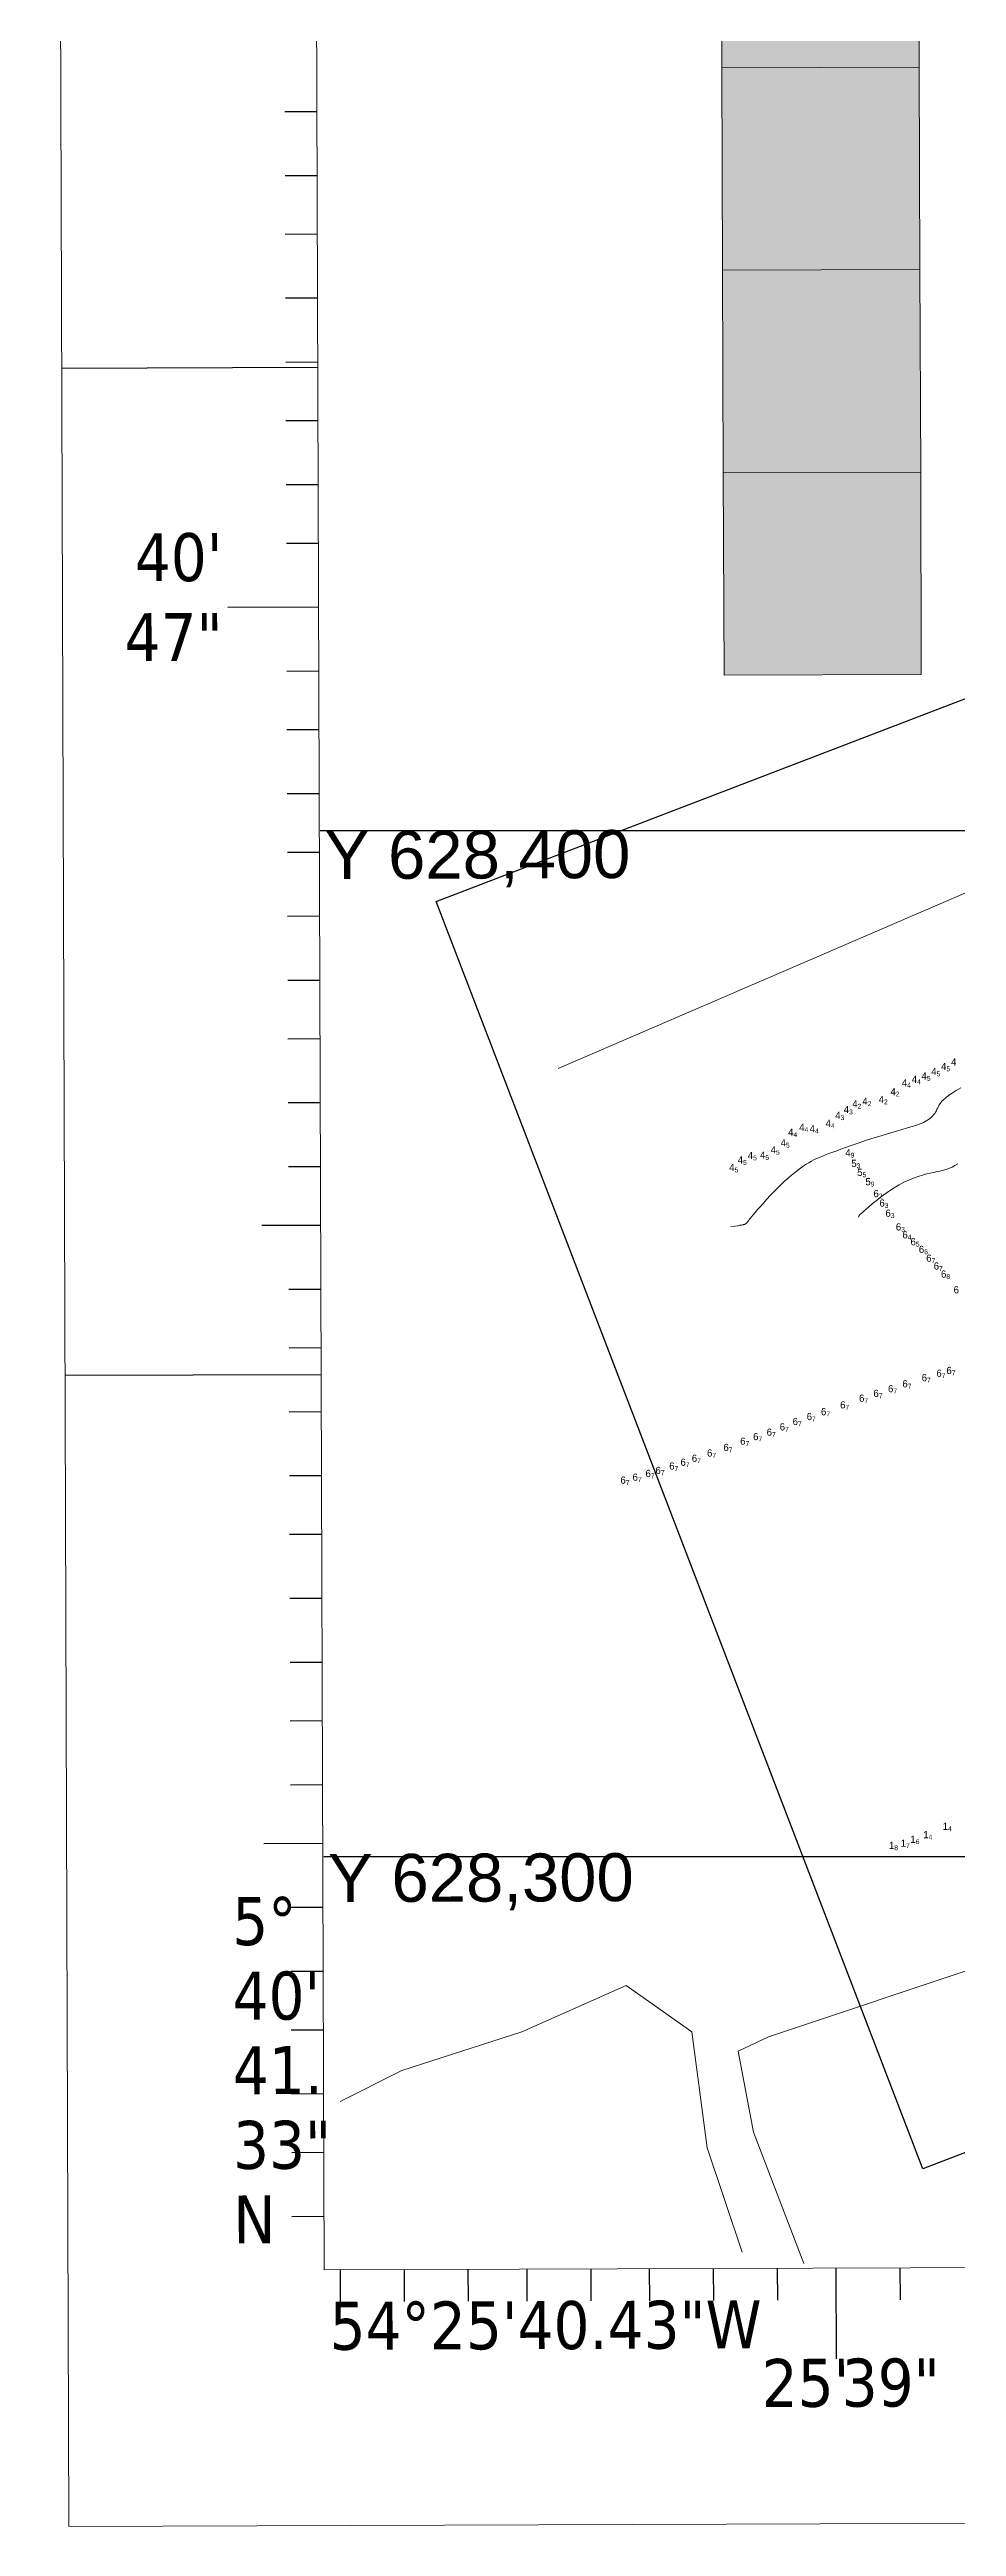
# Model space of a CAD drawing. Header units: millimetres. Extents: x 784883 to 785608, y 628235 to 628806.
# Drawn here: x 784883.3 to 784971.6, y 628234.7 to 628476.1 of the extents above; entities that cross this region are included whole.
import ezdxf
from ezdxf.enums import TextEntityAlignment as Align

# ---------------------------------------------------------------- set-up
doc = ezdxf.new("R2010")
doc.units = ezdxf.units.MM
for name, color, linetype in [('5_00', 252, 'Continuous'), ('6_00', 255, 'Continuous'), ('Borders', 7, 'Continuous'), ('ColorBar', 7, 'Continuous'), ('Lat_Lon_Grid', 7, 'Continuous'), ('linker_oever_lucht_foto_cottica_2017_dg2', 7, 'Continuous'), ('Projection_Grid', 7, 'Continuous'), ('Topo_Ricanau_2023_dg2', 7, 'Continuous')]:
    doc.layers.add(name, color=color, linetype=linetype)
doc.layers.add('Soundings', color=7, linetype='Continuous', true_color=0x000000)

msp = doc.modelspace()

# ---------------------------------------------------------------- hatches: boundary and pattern name
at = {"layer": 'ColorBar', "true_color": 0x000000}
for points in [[(784948.68, 628494.07), (784967.9, 628494.14), (784967.96, 628474.4), (784948.75, 628474.34), (784948.68, 628494.07), (784948.68, 628494.07)], [(784948.75, 628474.34), (784967.96, 628474.4), (784968.03, 628454.67), (784948.81, 628454.6), (784948.75, 628474.34), (784948.75, 628474.34)], [(784948.81, 628454.6), (784968.03, 628454.67), (784968.1, 628434.93), (784948.88, 628434.87), (784948.81, 628454.6), (784948.81, 628454.6)], [(784948.88, 628434.87), (784968.1, 628434.93), (784968.16, 628415.2), (784948.95, 628415.14), (784948.88, 628434.87), (784948.88, 628434.87)]]:
    msp.add_hatch(color=18, dxfattribs=at).paths.add_polyline_path(points, flags=0)

# ---------------------------------------------------------------- linework, layer by layer
at = {"color": 240, "true_color": 0xed1f24}
msp.add_lwpolyline([(784920.92, 628393.09), (785176.53, 628491.18), (785223.93, 628367.67), (784968.32, 628269.58)], close=True, dxfattribs=at)
msp.add_lwpolyline([(784932.79, 628376.8), (784932.79, 628376.8), (784932.79, 628376.8), (784932.79, 628376.8)], close=True)
at = {"layer": '5_00', "color": 252, "linetype": 'Continuous', "lineweight": 0, "true_color": 0x8e919d, "flags": 128}
msp.add_lwpolyline([(784949.62, 628361.4), (784949.99, 628361.45), (784950.28, 628361.49), (784950.49, 628361.53), (784950.65, 628361.55), (784950.75, 628361.57), (784950.81, 628361.58), (784950.85, 628361.59), (784950.88, 628361.6), (784950.91, 628361.61), (784950.94, 628361.62), (784950.98, 628361.64), (784951.01, 628361.65), (784951.05, 628361.68), (784951.09, 628361.71), (784951.13, 628361.74), (784951.17, 628361.78), (784951.21, 628361.83), (784951.26, 628361.9), (784951.32, 628361.97), (784951.4, 628362.08), (784951.5, 628362.2), (784951.62, 628362.36), (784951.78, 628362.55), (784951.98, 628362.79), (784952.22, 628363.06), (784952.49, 628363.37), (784952.79, 628363.7), (784953.11, 628364.06), (784953.45, 628364.43), (784953.81, 628364.79), (784954.16, 628365.15), (784954.51, 628365.49), (784954.85, 628365.82), (784955.18, 628366.12), (784955.5, 628366.39), (784955.81, 628366.65), (784956.1, 628366.88), (784956.39, 628367.09), (784956.67, 628367.29), (784956.94, 628367.47), (784957.2, 628367.62), (784957.46, 628367.77), (784957.71, 628367.9), (784957.97, 628368.03), (784958.25, 628368.15), (784958.53, 628368.27), (784958.84, 628368.39), (784959.17, 628368.52), (784959.53, 628368.66), (784959.92, 628368.8), (784960.33, 628368.96), (784960.77, 628369.11), (784961.23, 628369.28), (784961.71, 628369.44), (784962.21, 628369.61), (784962.73, 628369.78), (784963.26, 628369.95), (784963.8, 628370.12), (784964.34, 628370.29), (784964.87, 628370.45), (784965.38, 628370.6), (784965.86, 628370.74), (784966.31, 628370.88), (784966.71, 628370.99), (784967.06, 628371.09), (784967.36, 628371.19), (784967.62, 628371.27), (784967.85, 628371.34), (784968.05, 628371.41), (784968.23, 628371.48), (784968.39, 628371.56), (784968.55, 628371.64), (784968.7, 628371.73), (784968.85, 628371.83), (784968.99, 628371.94), (784969.12, 628372.05), (784969.25, 628372.17), (784969.36, 628372.3), (784969.47, 628372.42), (784969.55, 628372.56), (784969.63, 628372.69), (784969.69, 628372.83), (784969.76, 628372.97), (784969.83, 628373.12), (784969.91, 628373.28), (784970.02, 628373.44), (784970.16, 628373.62), (784970.34, 628373.8), (784970.57, 628373.99), (784970.85, 628374.2), (784971.18, 628374.42), (784971.56, 628374.66), (784972.01, 628374.91)], dxfattribs=at)
at = {"layer": '6_00', "color": 18, "linetype": 'Continuous', "lineweight": 0, "true_color": 0x000000}
for p, q in [((784967.84, 628366.28), (784968.27, 628366.42)), ((784968.27, 628366.42), (784968.67, 628366.53)), ((784968.67, 628366.53), (784969.04, 628366.62)), ((784969.04, 628366.62), (784969.38, 628366.69)), ((784969.38, 628366.69), (784969.68, 628366.76)), ((784969.68, 628366.76), (784969.95, 628366.81)), ((784969.95, 628366.81), (784970.2, 628366.87)), ((784970.2, 628366.87), (784970.44, 628366.93)), ((784970.44, 628366.93), (784970.68, 628367)), ((784970.68, 628367), (784970.91, 628367.09)), ((784970.91, 628367.09), (784971.16, 628367.2)), ((784971.16, 628367.2), (784971.43, 628367.35)), ((784971.43, 628367.35), (784971.72, 628367.52)), ((784963.76, 628363.91), (784964.16, 628364.23)), ((784964.16, 628364.23), (784964.6, 628364.56)), ((784964.6, 628364.56), (784965.05, 628364.88)), ((784965.05, 628364.88), (784965.52, 628365.19)), ((784965.52, 628365.19), (784966, 628365.48)), ((784966, 628365.48), (784966.47, 628365.73)), ((784966.47, 628365.73), (784966.94, 628365.94)), ((784966.94, 628365.94), (784967.4, 628366.13)), ((784967.4, 628366.13), (784967.84, 628366.28)), ((784962.05, 628362.32), (784962.09, 628362.42)), ((784962.09, 628362.42), (784962.12, 628362.48)), ((784962.12, 628362.48), (784962.14, 628362.52)), ((784962.14, 628362.52), (784962.15, 628362.54)), ((784962.15, 628362.55), (784962.16, 628362.56)), ((784962.15, 628362.54), (784962.15, 628362.55)), ((784962.15, 628362.55), (784962.15, 628362.55)), ((784962.15, 628362.55), (784962.15, 628362.55)), ((784962.16, 628362.56), (784962.18, 628362.58)), ((784962.18, 628362.58), (784962.23, 628362.62)), ((784962.23, 628362.62), (784962.31, 628362.69)), ((784962.31, 628362.69), (784962.42, 628362.78)), ((784962.42, 628362.78), (784962.58, 628362.92)), ((784962.58, 628362.92), (784962.79, 628363.1)), ((784962.79, 628363.1), (784963.06, 628363.33)), ((784963.06, 628363.33), (784963.39, 628363.61)), ((784963.39, 628363.61), (784963.76, 628363.91))]:
    msp.add_line(p, q, dxfattribs=at)
at = {"layer": 'Borders', "color": 18, "linetype": 'Continuous', "lineweight": 20, "true_color": 0x000000}
for p, q in [((784883.26, 628803.89), (784885.15, 628234.72)), ((784908.27, 628779.05), (784909.99, 628259.73)), ((784909.99, 628259.73), (785583.03, 628261.96)), ((784885.15, 628234.72), (785608.04, 628237.12))]:
    msp.add_line(p, q, dxfattribs=at)
at = {"layer": 'ColorBar', "color": 18, "linetype": 'Continuous', "lineweight": 20, "true_color": 0x000000}
for points in [[(784948.68, 628494.07, 0), (784967.9, 628494.14, 0), (784967.96, 628474.4, 0), (784948.75, 628474.34, 0), (784948.68, 628494.07, 0)], [(784948.75, 628474.34, 0), (784967.96, 628474.4, 0), (784968.03, 628454.67, 0), (784948.81, 628454.6, 0), (784948.75, 628474.34, 0)], [(784948.81, 628454.6, 0), (784968.03, 628454.67, 0), (784968.1, 628434.93, 0), (784948.88, 628434.87, 0), (784948.81, 628454.6, 0)], [(784948.88, 628434.87, 0), (784968.1, 628434.93, 0), (784968.16, 628415.2, 0), (784948.95, 628415.14, 0), (784948.88, 628434.87, 0)]]:
    msp.add_polyline3d(points, dxfattribs=at)
at = {"layer": 'Lat_Lon_Grid', "color": 18, "linetype": 'Continuous', "true_color": 0x000000}
for p, q in [((784909.29, 628470.05), (784906.18, 628470.04)), ((784909.32, 628463.82), (784906.2, 628463.81)), ((784909.33, 628458.11), (784906.22, 628458.1)), ((784909.35, 628451.88), (784906.24, 628451.87)), ((784909.38, 628445.13), (784884.45, 628445.04)), ((784909.38, 628445.64), (784906.26, 628445.63)), ((784909.39, 628439.93), (784906.28, 628439.92)), ((784909.42, 628433.7), (784906.3, 628433.69)), ((784909.43, 628427.99), (784906.32, 628427.98)), ((784909.45, 628421.76), (784900.63, 628421.73)), ((784909.48, 628415.52), (784906.36, 628415.51)), ((784909.49, 628409.81), (784906.38, 628409.8)), ((784909.52, 628403.58), (784906.4, 628403.57)), ((784909.53, 628397.87), (784906.42, 628397.86)), ((784909.55, 628391.64), (784906.44, 628391.63)), ((784909.58, 628385.4), (784906.46, 628385.39)), ((784909.59, 628379.69), (784906.48, 628379.68)), ((784909.61, 628373.46), (784906.5, 628373.45)), ((784909.64, 628367.23), (784906.52, 628367.22)), ((784909.65, 628361.51), (784903.94, 628361.5)), ((784909.68, 628355.28), (784906.56, 628355.27)), ((784909.69, 628349.57), (784906.58, 628349.56)), ((784909.7, 628346.97), (784884.78, 628346.89)), ((784909.71, 628343.34), (784906.6, 628343.33)), ((784909.74, 628337.11), (784906.62, 628337.1)), ((784909.75, 628331.39), (784906.64, 628331.38)), ((784909.78, 628325.16), (784906.66, 628325.15)), ((784909.8, 628318.93), (784906.68, 628318.92)), ((784909.81, 628313.22), (784906.7, 628313.21)), ((784909.84, 628306.99), (784906.72, 628306.98)), ((784909.85, 628301.27), (784904.14, 628301.25)), ((784909.88, 628295.04), (784906.76, 628295.03)), ((784909.9, 628288.81), (784906.78, 628288.8)), ((784909.91, 628283.1), (784906.8, 628283.09)), ((784909.94, 628276.87), (784906.82, 628276.86)), ((784909.95, 628271.15), (784906.84, 628271.14)), ((784909.97, 628264.92), (784906.86, 628264.91)), ((784911.55, 628259.73), (784911.56, 628256.62)), ((784917.78, 628259.75), (784917.79, 628256.64)), ((784924.01, 628259.77), (784924.02, 628256.66)), ((784929.73, 628259.79), (784929.74, 628256.68)), ((784935.96, 628259.81), (784935.97, 628256.7)), ((784941.67, 628259.83), (784941.68, 628256.72)), ((784947.9, 628259.85), (784947.91, 628256.74)), ((784954.13, 628259.87), (784954.14, 628256.76)), ((784959.85, 628259.89), (784959.88, 628251.06)), ((784966.08, 628259.91), (784966.09, 628256.8))]:
    msp.add_line(p, q, dxfattribs=at)
at = {"layer": 'linker_oever_lucht_foto_cottica_2017_dg2', "color": 18, "linetype": 'Continuous', "lineweight": 20, "true_color": 0x000000}
msp.add_line((785063.7, 628433.36), (784932.79, 628376.8), dxfattribs=at)
at = {"layer": 'Projection_Grid', "color": 18, "linetype": 'Continuous', "true_color": 0x000000}
for p, q in [((784909.63, 628400), (785582.48, 628400)), ((784909.96, 628300), (785582.81, 628300))]:
    msp.add_line(p, q, dxfattribs=at)
at = {"layer": 'Topo_Ricanau_2023_dg2', "color": 18, "linetype": 'Continuous', "lineweight": 20, "true_color": 0x000000}
for p, q in [((784974.59, 628289.54), (784953.28, 628282.44)), ((784939.41, 628287.44), (784929.24, 628282.92)), ((784945.81, 628282.92), (784939.41, 628287.44)), ((784929.24, 628282.92), (784917.57, 628279.16)), ((784947.31, 628271.63), (784945.81, 628282.92)), ((784953.28, 628282.44), (784950.33, 628281.04)), ((784950.33, 628281.04), (784951.83, 628273.13)), ((784917.57, 628279.16), (784911.55, 628276.14)), ((784951.83, 628273.13), (784956.73, 628260.33)), ((784950.7, 628261.46), (784947.31, 628271.63))]:
    msp.add_line(p, q, dxfattribs=at)

# ---------------------------------------------------------------- texts
at = {"layer": 'Lat_Lon_Grid', "color": 18, "true_color": 0x000000, "char_height": 4.6739, "rotation": 0.19}
for s, insert, width, attachment_point in [("{\\fTahoma|b0|i0|c1|p0;40'}", (784900.08, 628429), 243.0437, 3), ('{\\fTahoma|b0|i0|c1|p0;47"}', (784900.11, 628421.21), 243.0437, 3), ('{\\fTahoma|b0|i0|c1|p0;5°}', (784901.04, 628296.05), 233.6959, 1), ("{\\fTahoma|b0|i0|c1|p0;40'}", (784901.07, 628288.78), 243.0437, 1), ('{\\fTahoma|b0|i0|c1|p0;41.}', (784901.09, 628281.51), 243.0437, 1), ('{\\fTahoma|b0|i0|c1|p0;33"}', (784901.12, 628274.24), 243.0437, 1), ('{\\fTahoma|b0|i0|c1|p0;N}', (784901.14, 628266.97), 224.348, 1), ('{\\fTahoma|b0|i0|c1|p0;54°25\'40.43"W}', (784910.52, 628256.61), 336.5221, 1), ("{\\fTahoma|b0|i0|c1|p0;25'}", (784952.61, 628251.04), 243.0437, 1), ('{\\fTahoma|b0|i0|c1|p0;39"}', (784960.4, 628251.07), 243.0437, 1)]:
    msp.add_mtext(s, dxfattribs=dict(at, insert=insert, width=width, attachment_point=attachment_point))
at = {"layer": 'Projection_Grid', "color": 18, "true_color": 0x000000, "char_height": 4.6739, "width": 439.3482, "attachment_point": 1, "rotation": 0.19}
for s, insert in [('{\\fMicrosoft Sans Serif|b0|i0|c1|p0;Y\\~628,400}', (784910.05, 628399.95)), ('{\\fMicrosoft Sans Serif|b0|i0|c1|p0;Y\\~628,300}', (784910.38, 628300.24))]:
    msp.add_mtext(s, dxfattribs=dict(at, insert=insert))
at = {"layer": 'Soundings', "color": 5, "true_color": 0x1b0fee}
for p in [(784967.75, 628375.75, 4.44), (784968.7, 628376.08, 4.48), (784961.96, 628373.37, 4.22), (784962.94, 628373.62, 4.17), (784964.53, 628373.79, 4.16), (784965.68, 628374.56, 4.24), (784966.79, 628375.42, 4.39), (784956.79, 628371.08, 4.41), (784957.81, 628370.95, 4.41), (784959.36, 628371.46, 4.39), (784960.3, 628372.25, 4.32), (784961.13, 628372.81, 4.27), (784954.98, 628369.57, 4.48), (784955.71, 628370.6, 4.44)]:
    msp.add_text('4', height=0.7, dxfattribs=at).set_placement(p, align=Align.MIDDLE_RIGHT)
for s, p in [('5', (784968.7, 628376.08, 4.48)), ('2', (784962.94, 628373.62, 4.17)), ('2', (784964.53, 628373.79, 4.16)), ('2', (784965.68, 628374.56, 4.24)), ('4', (784966.79, 628375.42, 4.39)), ('4', (784967.75, 628375.75, 4.44)), ('4', (784959.36, 628371.46, 4.39)), ('3', (784960.3, 628372.25, 4.32)), ('3', (784961.13, 628372.81, 4.27)), ('2', (784961.96, 628373.37, 4.22)), ('5', (784954.98, 628369.57, 4.48)), ('4', (784955.71, 628370.6, 4.44)), ('4', (784956.79, 628371.08, 4.41)), ('4', (784957.81, 628370.95, 4.41))]:
    msp.add_text(s, height=0.472, dxfattribs=at).set_placement(p, align=Align.TOP_LEFT)
at = {"layer": 'Soundings', "color": 214, "true_color": 0x8c1b96}
for p in [(784969.65, 628376.52, 4.52), (784970.61, 628377.01, 4.53), (784971.58, 628377.44, 4.56), (784954.01, 628368.88, 4.51), (784961.28, 628368.6, 4.89), (784949.97, 628367.16, 4.52), (784950.8, 628367.89, 4.51), (784951.78, 628368.33, 4.51), (784952.97, 628368.37, 4.51)]:
    msp.add_text('4', height=0.7, dxfattribs=at).set_placement(p, align=Align.MIDDLE_RIGHT)
for s, p in [('5', (784969.65, 628376.52, 4.52)), ('5', (784970.61, 628377.01, 4.53)), ('5', (784954.01, 628368.88, 4.51)), ('5', (784949.97, 628367.16, 4.52)), ('5', (784950.8, 628367.89, 4.51)), ('5', (784951.78, 628368.33, 4.51)), ('5', (784952.97, 628368.37, 4.51)), ('9', (784961.28, 628368.6, 4.89))]:
    msp.add_text(s, height=0.472, dxfattribs=at).set_placement(p, align=Align.TOP_LEFT)
at = {"layer": 'Soundings', "color": 252, "true_color": 0x8e919d}
for p in [(784961.87, 628367.56, 5.28), (784962.44, 628366.69, 5.49)]:
    msp.add_text('5', height=0.7, dxfattribs=at).set_placement(p, align=Align.MIDDLE_RIGHT)
for s, p in [('3', (784961.87, 628367.56, 5.28)), ('5', (784962.44, 628366.69, 5.49))]:
    msp.add_text(s, height=0.472, dxfattribs=at).set_placement(p, align=Align.TOP_LEFT)
at = {"layer": 'Soundings', "color": 18, "true_color": 0x000000}
for s, p in [('5', (784963.24, 628365.78, 5.88)), ('6', (784964.02, 628364.62, 6.16)), ('6', (784964.6, 628363.7, 6.27)), ('6', (784965.19, 628362.71, 6.3)), ('6', (784966.2, 628361.37, 6.34)), ('6', (784966.84, 628360.6, 6.39)), ('6', (784967.63, 628359.93, 6.5)), ('6', (784968.44, 628359.18, 6.63)), ('6', (784969.16, 628358.33, 6.69)), ('6', (784969.89, 628357.56, 6.72)), ('6', (784970.6, 628356.78, 6.83)), ('6', (784971.83, 628355.24, 6.88)), ('6', (784968.72, 628346.68, 6.68)), ('6', (784970.15, 628347.11, 6.68)), ('6', (784971.13, 628347.38, 6.67)), ('6', (784962.62, 628344.68, 6.72)), ('6', (784964.02, 628345.15, 6.71)), ('6', (784965.44, 628345.61, 6.71)), ('6', (784966.84, 628346.08, 6.71)), ('6', (784954.89, 628341.88, 6.71)), ('6', (784956.15, 628342.41, 6.7)), ('6', (784957.52, 628342.89, 6.7)), ('6', (784958.91, 628343.37, 6.71)), ('6', (784960.78, 628344.03, 6.72)), ('6', (784949.41, 628339.88, 6.69)), ('6', (784951.04, 628340.49, 6.69)), ('6', (784952.3, 628340.94, 6.7)), ('6', (784953.62, 628341.37, 6.71)), ('6', (784941.82, 628337.34, 6.68)), ('6', (784942.79, 628337.64, 6.7)), ('6', (784944.13, 628338.07, 6.67)), ('6', (784945.23, 628338.44, 6.65)), ('6', (784946.33, 628338.82, 6.65)), ('6', (784947.81, 628339.34, 6.68)), ('6', (784939.38, 628336.69, 6.7)), ('6', (784940.56, 628336.98, 6.7))]:
    msp.add_text(s, height=0.7, dxfattribs=at).set_placement(p, align=Align.MIDDLE_RIGHT)
for s, p in [('9', (784963.24, 628365.78, 5.88)), ('2', (784964.02, 628364.62, 6.16)), ('3', (784964.6, 628363.7, 6.27)), ('3', (784965.19, 628362.71, 6.3)), ('3', (784966.2, 628361.37, 6.34)), ('4', (784966.84, 628360.6, 6.39)), ('5', (784967.63, 628359.93, 6.5)), ('6', (784968.44, 628359.18, 6.63)), ('7', (784969.16, 628358.33, 6.69)), ('7', (784969.89, 628357.56, 6.72)), ('8', (784970.6, 628356.78, 6.83)), ('7', (784970.15, 628347.11, 6.68)), ('7', (784971.13, 628347.38, 6.67)), ('7', (784962.62, 628344.68, 6.72)), ('7', (784964.02, 628345.15, 6.71)), ('7', (784965.44, 628345.61, 6.71)), ('7', (784966.84, 628346.08, 6.71)), ('7', (784968.72, 628346.68, 6.68)), ('7', (784956.15, 628342.41, 6.7)), ('7', (784957.52, 628342.89, 6.7)), ('7', (784958.91, 628343.37, 6.71)), ('7', (784960.78, 628344.03, 6.72)), ('7', (784949.41, 628339.88, 6.69)), ('7', (784951.04, 628340.49, 6.69)), ('7', (784952.3, 628340.94, 6.7)), ('7', (784953.62, 628341.37, 6.71)), ('7', (784954.89, 628341.88, 6.71)), ('7', (784942.79, 628337.64, 6.7)), ('7', (784944.13, 628338.07, 6.67)), ('7', (784945.23, 628338.44, 6.65)), ('7', (784946.33, 628338.82, 6.65)), ('7', (784947.81, 628339.34, 6.68)), ('7', (784939.38, 628336.69, 6.7)), ('7', (784940.56, 628336.98, 6.7)), ('7', (784941.82, 628337.34, 6.68))]:
    msp.add_text(s, height=0.472, dxfattribs=at).set_placement(p, align=Align.TOP_LEFT)
at = {"layer": 'Soundings', "color": 1, "true_color": 0xff0000}
for p in [(784965.53, 628301.1, 1.79), (784966.68, 628301.31, 1.67), (784967.62, 628301.69, 1.63), (784968.87, 628302.14, 1.43), (784970.76, 628302.95, 1.42)]:
    msp.add_text('1', height=0.7, dxfattribs=at).set_placement(p, align=Align.MIDDLE_RIGHT)
for s, p in [('7', (784966.68, 628301.31, 1.67)), ('6', (784967.62, 628301.69, 1.63)), ('4', (784968.87, 628302.14, 1.43)), ('4', (784970.76, 628302.95, 1.42)), ('8', (784965.53, 628301.1, 1.79))]:
    msp.add_text(s, height=0.472, dxfattribs=at).set_placement(p, align=Align.TOP_LEFT)

doc.saveas('drawing.dxf')
